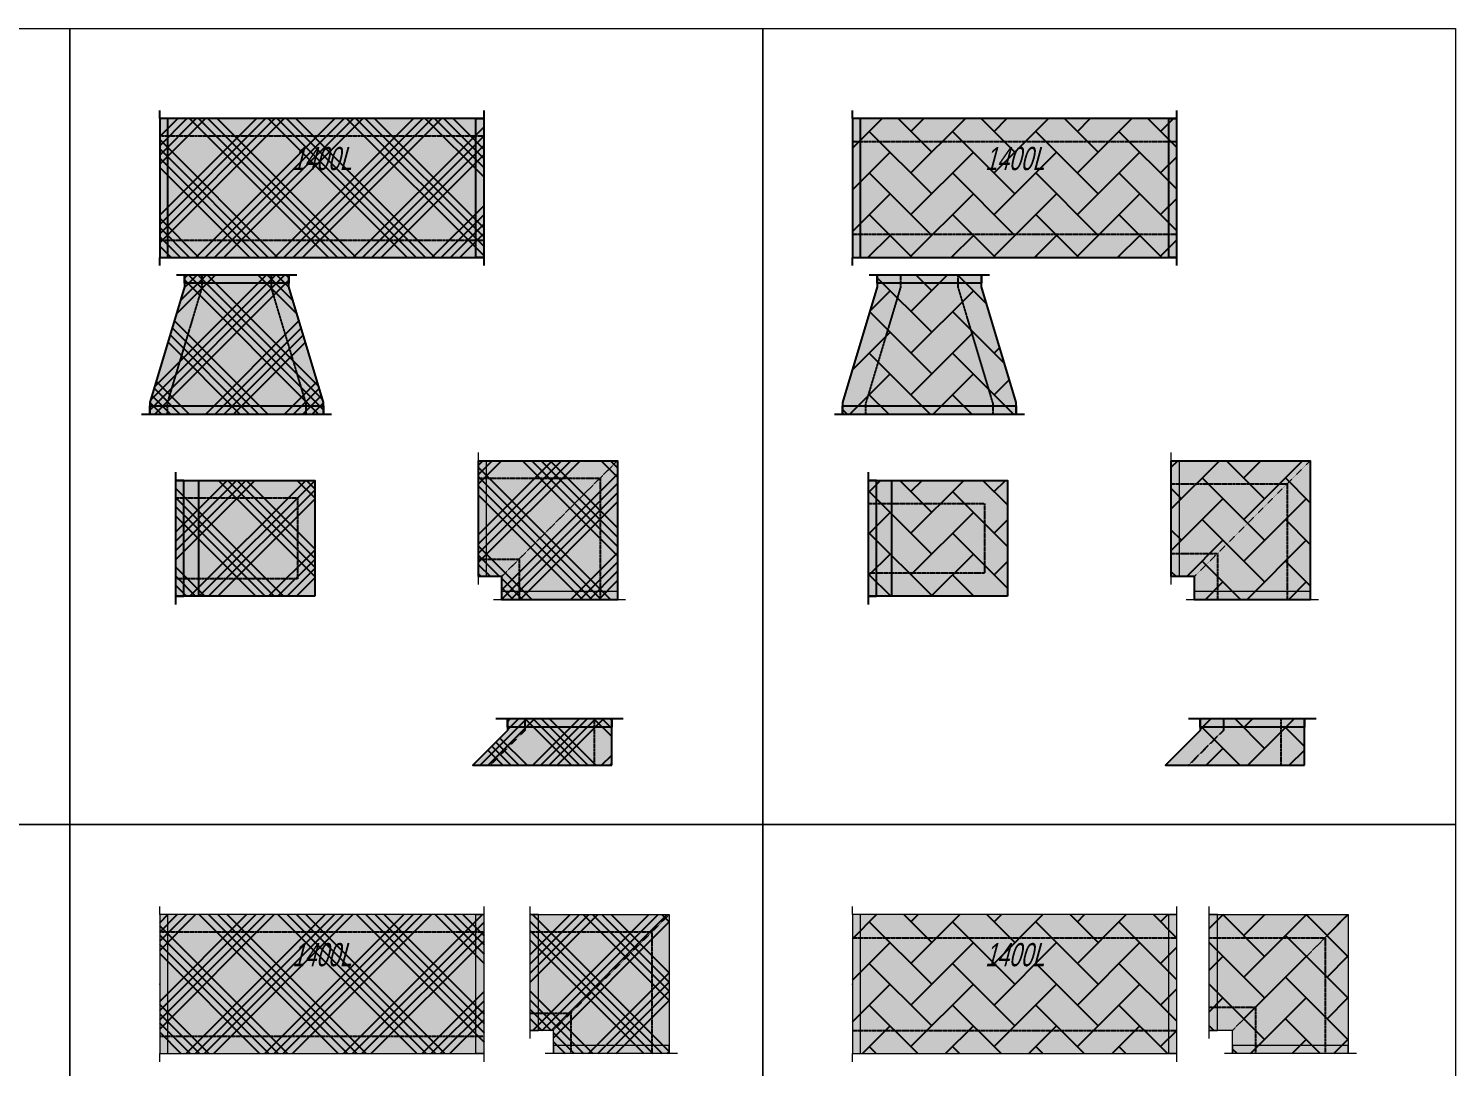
# Model space of a CAD drawing. Header units: millimetres. Extents: x 127492 to 142443, y 116686 to 152629.
# Drawn here: x 136284 to 142443, y 148148 to 152629 of the extents above; entities that cross this region are included whole.
import ezdxf

# ---------------------------------------------------------------- set-up
doc = ezdxf.new("R2010")
doc.units = ezdxf.units.MM
doc.linetypes.add('Ins', pattern=[1, 0.5, -0.5])
doc.layers.get('0').update_dxf_attribs({"lineweight": 0})
doc.layers.get('Defpoints').update_dxf_attribs({"lineweight": 0})
for name, color, linetype, lineweight in [('Hvacduct-Flange', 8, 'Continuous', 0), ('Hvacduct-ra', 210, 'Continuous', 18), ('Hvacduct-ra-Shading', 223, 'Continuous', 0), ('Hvacduct-sa', 160, 'Continuous', 25), ('Hvacduct-sa-Shading', 163, 'Continuous', 18), ('Hvacduct-Text', 7, 'Continuous', 0), ('Hvacduct-TurningVanes', 1, 'Continuous', 0)]:
    doc.layers.add(name, color=color, linetype=linetype, lineweight=lineweight)
doc.layers.add('Hvacduct-Length', color=7, linetype='Continuous', lineweight=0, plot=False)
doc.layers.add('Hvacins', color=118, linetype='Ins')
doc.layers.add('HvacInsulation IN', color=118, linetype='Ins')
doc.styles.add('HVACS', font='ARIALN.TTF', dxfattribs={"width": 0.8})
doc.styles.add('HVACSI', font='ARIALN.TTF', dxfattribs={"width": 0.8, "oblique": 15})
doc.dimstyles.new('Check', dxfattribs={"dimtxt": 100, "dimasz": 1, "dimexe": 2, "dimexo": 0.63, "dimgap": 0.63, "dimtad": 1, "dimdec": 0, "dimrnd": 5, "dimzin": 0, "dimdsep": 46, "dimtxsty": 'HVACSI', "dimblk": 'DOT', "dimcen": 0, "dimse1": 1, "dimse2": 1, "dimsd1": 1, "dimsd2": 1, "dimclrd": 1, "dimclre": 1, "dimclrt": 256, "dimadec": 0, "dimazin": 0, "dimtfac": 1, "dimtdec": 0, "dimtofl": 0, "dimtmove": 0, "dimatfit": 3, "dimfxl": 1, "dimtolj": 1, "dimtzin": 0, "dimarcsym": 0})
pattern_1 = [(45, (0, -300), (-169.7056274847714, 169.7056274847714), []), (45, (40, -300), (-169.7056274847714, 169.7056274847714), []), (45, (80, -300), (-169.7056274847714, 169.7056274847714), []), (45, (120, -300), (-169.7056274847714, 169.7056274847714), []), (135, (0, -300), (-169.7056274847714, -169.7056274847714), []), (135, (40, -300), (-169.7056274847714, -169.7056274847714), []), (135, (80, -300), (-169.7056274847714, -169.7056274847714), []), (135, (120, -300), (-169.7056274847714, -169.7056274847714), [])]
pattern_2 = [(45, (0, 0), (-169.7056274847714, 169.7056274847714), []), (45, (40, 0), (-169.7056274847714, 169.7056274847714), []), (45, (80, 0), (-169.7056274847714, 169.7056274847714), []), (45, (120, 0), (-169.7056274847714, 169.7056274847714), []), (135, (0, 0), (-169.7056274847714, -169.7056274847714), []), (135, (40, 0), (-169.7056274847714, -169.7056274847714), []), (135, (80, 0), (-169.7056274847714, -169.7056274847714), []), (135, (120, 0), (-169.7056274847714, -169.7056274847714), [])]
pattern_3 = [(45, (0, -300), (0, 179.6051224213831), [381, -127]), (134.9999999999999, (89.80256121069154, -210.1974387893085), (-7.105427357601002e-14, -179.6051224213831), [381, -127])]
pattern_4 = [(45, (0, 0), (0, 179.6051224213831), [381, -127]), (134.9999999999999, (89.80256121069154, 89.80256121069154), (-7.105427357601002e-14, -179.6051224213831), [381, -127])]

# ---------------------------------------------------------------- blocks, each defined once
blk = doc.blocks.new('*D440')
at = {"layer": 'Defpoints', "color": 0, "transparency": 16777216}
for p in [(1400.000000000029, -225.3143068021764), (2.91038304567337e-11, -300), (1400.000000000029, -299.9999999998642)]:
    blk.add_point(p, dxfattribs=at)
at = {"layer": 'Hvacduct-Length', "transparency": 16777216, "insert": (700.0000000000291, -173.6270080300072), "char_height": 100, "attachment_point": 5, "style": 'HVACSI'}
blk.add_mtext('\\A1;1400L', dxfattribs=at)
blk = doc.blocks.new('_Dot')
at = {"color": 0, "linetype": 'ByBlock', "lineweight": -2}
blk.add_line((-0.5, 0), (-1, 0), dxfattribs=at)
at = {"color": 0, "linetype": 'ByBlock', "const_width": 0.5}
blk.add_lwpolyline([(-0.25, 0, 1), (0.25, 0, 1)], format="xyb", close=True, dxfattribs=at)
blk = doc.blocks.new('*U441')
at = {"layer": 'Hvacduct-sa-Shading'}
h = blk.add_hatch(color=256, dxfattribs=at)
h.dxf.hatch_style = 1
h.paths.add_polyline_path([(375, 1.164153218269348e-10), (375, 50.00000000011642), (224.9999998205167, 550.0000000000291), (225, 600.0000000000291), (-225, 599.9999999998836), (-225.0000001794833, 549.9999999998836), (-375, 49.99999999988358), (-375, -1.164153218269348e-10)])
at = {"layer": 'HvacInsulation IN'}
h = blk.add_hatch(dxfattribs=at)
h.set_pattern_fill('INS75I', color=256, scale=40, style=0, pattern_type=2)
h.set_pattern_definition(pattern_2)
h.paths.add_polyline_path([(375, 1.164153218269348e-10), (375, 50.00000000011642), (224.9999998205167, 550.0000000000291), (225, 600.0000000000291), (-225, 599.9999999998836), (-225.0000001794833, 549.9999999998836), (-375, 49.99999999988358), (-375, -1.164153218269348e-10)])
at = {"color": 0, "linetype": 'Continuous', "flags": 128}
blk.add_lwpolyline([(375, 1.164153218269348e-10), (375, 50.00000000011642), (224.9999998205167, 550.0000000000291), (225, 600.0000000000291), (-225, 599.9999999998836), (-225.0000001794833, 549.9999999998836), (-375, 49.99999999988358), (-375, -1.164153218269348e-10)], close=True, dxfattribs=at)
at = {"color": 8, "linetype": 'Continuous', "flags": 128}
for points in [[(260, 600.0000012564124), (225, 600.0000012564124), (225.0000000000146, 565.0000012564124), (-224.9999999999854, 564.9999999998836), (-225, 599.9999999998836), (-260, 599.9999999998836)], [(-410, -1.164153218269348e-10), (-375, -1.164153218269348e-10), (-375, 34.99999999988358), (375, 35.00000125641236), (375.0000000000146, 1.256412360817194e-06), (410.0000000000146, 1.256412360817194e-06)]]:
    blk.add_lwpolyline(points, dxfattribs=at)
at = {"layer": 'Hvacins', "flags": 128}
for points in [[(-150, 599.9999998204003), (-150.0000001926546, 546.3307790525965), (-300, 46.33077909650086), (-300, -1.164153218269348e-10)], [(300, 1.319335751759354e-10), (300, 46.33077908832279), (149.9999998073454, 546.3307791321397), (150, 600.0000001795286)]]:
    blk.add_lwpolyline(points, dxfattribs=at)
blk = doc.blocks.new('*D447')
at = {"layer": 'Defpoints', "color": 0, "transparency": 16777216}
for p in [(1400.000000000029, -225.3143068021764), (2.91038304567337e-11, -300), (1400.000000000029, -299.9999999998642)]:
    blk.add_point(p, dxfattribs=at)
at = {"layer": 'Hvacduct-Length', "transparency": 16777216, "insert": (700.0000000000291, -173.6270080300072), "char_height": 100, "attachment_point": 5, "style": 'HVACSI'}
blk.add_mtext('\\A1;1400L', dxfattribs=at)
blk = doc.blocks.new('*U448')
at = {"layer": 'Hvacduct-sa-Shading'}
h = blk.add_hatch(color=256, dxfattribs=at)
h.dxf.hatch_style = 1
h.paths.add_polyline_path([(375, 1.164153218269348e-10), (375, 50.00000000011642), (224.9999998205167, 550.0000000000291), (225, 600.0000000000291), (-225, 599.9999999998836), (-225.0000001794833, 549.9999999998836), (-375, 49.99999999988358), (-375, -1.164153218269348e-10)])
at = {"layer": 'HvacInsulation IN'}
h = blk.add_hatch(dxfattribs=at)
h.set_pattern_fill('INS100I', color=256, angle=45, style=0, pattern_type=2)
h.set_pattern_definition(pattern_4)
h.paths.add_polyline_path([(375, 1.164153218269348e-10), (375, 50.00000000011642), (224.9999998205167, 550.0000000000291), (225, 600.0000000000291), (-225, 599.9999999998836), (-225.0000001794833, 549.9999999998836), (-375, 49.99999999988358), (-375, -1.164153218269348e-10)])
at = {"color": 0, "linetype": 'Continuous', "flags": 128}
blk.add_lwpolyline([(375, 1.164153218269348e-10), (375, 50.00000000011642), (224.9999998205167, 550.0000000000291), (225, 600.0000000000291), (-225, 599.9999999998836), (-225.0000001794833, 549.9999999998836), (-375, 49.99999999988358), (-375, -1.164153218269348e-10)], close=True, dxfattribs=at)
at = {"color": 8, "linetype": 'Continuous', "flags": 128}
for points in [[(260, 600.0000012564124), (225, 600.0000012564124), (225.0000000000146, 565.0000012564124), (-224.9999999999854, 564.9999999998836), (-225, 599.9999999998836), (-260, 599.9999999998836)], [(-410, -1.164153218269348e-10), (-375, -1.164153218269348e-10), (-375, 34.99999999988358), (375, 35.00000125641236), (375.0000000000146, 1.256412360817194e-06), (410.0000000000146, 1.256412360817194e-06)]]:
    blk.add_lwpolyline(points, dxfattribs=at)
at = {"layer": 'Hvacins', "flags": 128}
for points in [[(-125, 599.9999998204003), (-125.0000001926546, 546.3307790525965), (-275, 46.33077909650086), (-275, -1.164153218269348e-10)], [(275, 1.319335751759354e-10), (275, 46.33077908832279), (124.9999998073454, 546.3307791321397), (125, 600.0000001795286)]]:
    blk.add_lwpolyline(points, dxfattribs=at)
blk = doc.blocks.new('*U449')
at = {"layer": 'Hvacduct-sa-Shading'}
h = blk.add_hatch(color=256, dxfattribs=at)
h.dxf.hatch_style = 1
h.paths.add_polyline_path([(600.0000001175213, 0), (6.462348535570529e-27, 0), (-5.82076609134674e-11, 500), (599.9999999999418, 500)])
at = {"layer": 'HvacInsulation IN'}
h = blk.add_hatch(dxfattribs=at)
h.set_pattern_fill('INS100I', color=256, angle=45, style=0, pattern_type=2)
h.set_pattern_definition([(45, (0, 300), (0, 179.6051224213831), [381, -127]), (134.9999999999999, (89.80256121069154, 389.8025612106915), (-7.105427357601002e-14, -179.6051224213831), [381, -127])])
h.paths.add_polyline_path([(600.0000001175213, 0), (6.462348535570529e-27, 0), (-5.82076609134674e-11, 500), (599.9999999999418, 500)])
at = {"color": 0}
blk.add_line((100, 0), (100, 500), dxfattribs=at)
at = {"color": 8, "linetype": 'Continuous', "flags": 128}
blk.add_lwpolyline([(2.910383045673371e-11, -35), (6.462348535570529e-27, 0), (35, 0), (34.99999999994179, 500), (-5.82076609134674e-11, 500), (-5.82076609134674e-11, 535)], dxfattribs=at)
at = {"color": 0, "linetype": 'Continuous', "flags": 128}
blk.add_lwpolyline([(600.0000001175213, 0), (6.462348535570529e-27, 0), (-5.82076609134674e-11, 500), (599.9999999999418, 500)], close=True, dxfattribs=at)
at = {"layer": 'Hvacins', "flags": 128}
blk.add_lwpolyline([(-5.527667212845699e-11, 399.999999999997), (500.0000000058208, 400), (500.0000001116423, 100), (-2.934541498689207e-12, 99.99999999999707)], dxfattribs=at)
blk = doc.blocks.new('*U442')
at = {"layer": 'Hvacduct-sa-Shading'}
h = blk.add_hatch(color=256, dxfattribs=at)
h.dxf.hatch_style = 1
h.paths.add_polyline_path([(600.0000001175213, 0), (6.462348535570529e-27, 0), (-5.82076609134674e-11, 500), (599.9999999999418, 500)])
at = {"layer": 'HvacInsulation IN'}
h = blk.add_hatch(dxfattribs=at)
h.set_pattern_fill('INS75I', color=256, scale=40, style=0, pattern_type=2)
h.set_pattern_definition([(45, (0, 300), (-169.7056274847714, 169.7056274847714), []), (45, (40, 300), (-169.7056274847714, 169.7056274847714), []), (45, (80, 300), (-169.7056274847714, 169.7056274847714), []), (45, (120, 300), (-169.7056274847714, 169.7056274847714), []), (135, (0, 300), (-169.7056274847714, -169.7056274847714), []), (135, (40, 300), (-169.7056274847714, -169.7056274847714), []), (135, (80, 300), (-169.7056274847714, -169.7056274847714), []), (135, (120, 300), (-169.7056274847714, -169.7056274847714), [])])
h.paths.add_polyline_path([(600.0000001175213, 0), (6.462348535570529e-27, 0), (-5.82076609134674e-11, 500), (599.9999999999418, 500)])
at = {"color": 0}
blk.add_line((100, 0), (100, 500), dxfattribs=at)
at = {"color": 8, "linetype": 'Continuous', "flags": 128}
blk.add_lwpolyline([(2.910383045673371e-11, -35), (6.462348535570529e-27, 0), (35, 0), (34.99999999994179, 500), (-5.82076609134674e-11, 500), (-5.82076609134674e-11, 535)], dxfattribs=at)
at = {"color": 0, "linetype": 'Continuous', "flags": 128}
blk.add_lwpolyline([(600.0000001175213, 0), (6.462348535570529e-27, 0), (-5.82076609134674e-11, 500), (599.9999999999418, 500)], close=True, dxfattribs=at)
at = {"layer": 'Hvacins', "flags": 128}
blk.add_lwpolyline([(-5.527667212845699e-11, 424.999999999997), (525.0000000058208, 425), (525.0000001116423, 75), (-2.934541498689207e-12, 74.99999999999707)], dxfattribs=at)
blk = doc.blocks.new('*U443')
at = {"layer": 'Hvacduct-sa-Shading', "linetype": 'Continuous'}
blk.add_hatch(color=163, dxfattribs=at).paths.add_polyline_path([(-100.0000001410954, 600), (499.9999998589046, 600), (500, 5.820726315420778e-11), (2.646977960169689e-23, -3.977592596280116e-16), (-1.410371623933315e-07, 100), (-100.0000001410372, 100)])
at = {"layer": 'HvacInsulation IN'}
h = blk.add_hatch(dxfattribs=at)
h.set_pattern_fill('INS75I', color=256, scale=40, style=0, pattern_type=2)
h.set_pattern_definition(pattern_2)
h.paths.add_polyline_path([(-100.0000001410954, 600), (499.9999998589046, 600), (500, 5.820726315420778e-11), (2.646977960169689e-23, -3.977592596280116e-16), (-1.410371623933315e-07, 100), (-100.0000001410372, 100)])
at = {"layer": 'Hvacduct-Flange', "linetype": 'Continuous', "flags": 128}
for points in [[(-100.0000001410081, 65), (-100.0000001410372, 100), (-65.00000014103716, 100), (-65.00000014109537, 600), (-100.0000001410954, 600), (-100.0000001410954, 635)], [(535, 9.877840017239493e-08), (500, 5.820726315420778e-11), (499.9999999012798, 35.00000000005821), (-9.87201929092407e-08, 35), (2.646977960169689e-23, -3.977592596280116e-16), (-35, -9.872019330699998e-08)]]:
    blk.add_lwpolyline(points, dxfattribs=at)
at = {"layer": 'Hvacduct-sa', "color": 160, "linetype": 'Continuous', "flags": 128}
blk.add_lwpolyline([(-100.0000001410954, 600), (499.9999998589046, 600), (500, 5.820726315420778e-11), (2.646977960169689e-23, -3.977592596280116e-16), (-1.410371623933315e-07, 100), (-100.0000001410372, 100)], close=True, dxfattribs=at)
at = {"layer": 'Hvacduct-TurningVanes', "linetype": 'Ins', "flags": 128}
blk.add_lwpolyline([(-1.410080585628748e-07, 100), (499.9999998589046, 600)], dxfattribs=at)
at = {"layer": 'Hvacins', "linetype": 'Ins', "flags": 128}
for points in [[(-100.0000001410372, 525), (424.9999998589628, 525), (424.9999998590065, 2.910343269747407e-11)], [(-100.0000001410372, 175), (74.99999985897739, 175), (74.9999998590065, -3.977592596280116e-16)]]:
    blk.add_lwpolyline(points, dxfattribs=at)
blk = doc.blocks.new('*U450')
at = {"layer": 'Hvacduct-sa-Shading', "linetype": 'Continuous'}
blk.add_hatch(color=163, dxfattribs=at).paths.add_polyline_path([(-100.0000001410954, 600), (499.9999998589046, 600), (500, 5.820766091346741e-11), (0, 0), (-1.410371623933315e-07, 100), (-100.0000001410372, 100)])
at = {"layer": 'HvacInsulation IN'}
h = blk.add_hatch(dxfattribs=at)
h.set_pattern_fill('INS100I', color=256, angle=45, style=0, pattern_type=2)
h.set_pattern_definition([(45, (0, 0), (0, 179.6051224213831), [381, -127]), (134.9999999999999, (89.80256121069152, 89.80256121069152), (-7.105427357601002e-14, -179.6051224213831), [381, -127])])
h.paths.add_polyline_path([(-100.0000001410954, 600), (499.9999998589046, 600), (500, 5.820766091346741e-11), (0, 0), (-1.410371623933315e-07, 100), (-100.0000001410372, 100)])
at = {"layer": 'Hvacduct-Flange', "linetype": 'Continuous', "flags": 128}
for points in [[(-100.0000001410081, 65), (-100.0000001410372, 100), (-65.00000014103716, 100), (-65.00000014109537, 600), (-100.0000001410954, 600), (-100.0000001410954, 635)], [(535, 9.877840057015419e-08), (500, 5.820766091346741e-11), (499.9999999012798, 35.00000000005821), (-9.872019290924072e-08, 35), (0, 0), (-35, -9.872019290924072e-08)]]:
    blk.add_lwpolyline(points, dxfattribs=at)
at = {"layer": 'Hvacduct-sa', "color": 160, "linetype": 'Continuous', "flags": 128}
blk.add_lwpolyline([(-100.0000001410954, 600), (499.9999998589046, 600), (500, 5.820766091346741e-11), (0, 0), (-1.410371623933315e-07, 100), (-100.0000001410372, 100)], close=True, dxfattribs=at)
at = {"layer": 'Hvacduct-TurningVanes', "linetype": 'Ins', "flags": 128}
blk.add_lwpolyline([(-1.410080585628748e-07, 100), (499.9999998589046, 600)], dxfattribs=at)
at = {"layer": 'Hvacins', "linetype": 'Ins', "flags": 128}
for points in [[(-100.0000001410372, 500), (399.9999998589628, 500), (399.9999998590065, 2.91038304567337e-11)], [(-100.0000001410372, 200), (99.99999985897739, 200), (99.9999998590065, 0)]]:
    blk.add_lwpolyline(points, dxfattribs=at)
blk = doc.blocks.new('*U405')
at = {"layer": 'Hvacduct-ra-Shading', "linetype": 'Continuous'}
blk.add_hatch(color=256, dxfattribs=at).paths.add_polyline_path([(-100.0000001410954, 600), (499.9999998589046, 600), (500, 5.820726315420778e-11), (2.646977960169689e-23, -3.977592596280116e-16), (-1.410371623933315e-07, 100), (-100.0000001410372, 100)])
at = {"layer": 'HvacInsulation IN'}
h = blk.add_hatch(dxfattribs=at)
h.set_pattern_fill('INS75I', color=256, scale=40, style=0, pattern_type=2)
h.set_pattern_definition(pattern_2)
h.paths.add_polyline_path([(-100.0000001410954, 600), (499.9999998589046, 600), (500, 5.820726315420778e-11), (2.646977960169689e-23, -3.977592596280116e-16), (-1.410371623933315e-07, 100), (-100.0000001410372, 100)])
at = {"layer": 'Hvacduct-Flange', "linetype": 'Continuous', "flags": 128}
for points in [[(-100.0000001410081, 65), (-100.0000001410372, 100), (-65.00000014103716, 100), (-65.00000014109537, 600), (-100.0000001410954, 600), (-100.0000001410954, 635)], [(535, 9.877840017239493e-08), (500, 5.820726315420778e-11), (499.9999999012798, 35.00000000005821), (-9.87201929092407e-08, 35), (2.646977960169689e-23, -3.977592596280116e-16), (-35, -9.872019330699998e-08)]]:
    blk.add_lwpolyline(points, dxfattribs=at)
at = {"layer": 'Hvacduct-ra', "linetype": 'Continuous', "flags": 128}
blk.add_lwpolyline([(-100.0000001410954, 600), (499.9999998589046, 600), (500, 5.820726315420778e-11), (2.646977960169689e-23, -3.977592596280116e-16), (-1.410371623933315e-07, 100), (-100.0000001410372, 100)], close=True, dxfattribs=at)
at = {"layer": 'Hvacduct-TurningVanes', "linetype": 'Ins', "flags": 128}
blk.add_lwpolyline([(-1.410080585628748e-07, 100), (499.9999998589046, 600)], dxfattribs=at)
at = {"layer": 'Hvacins', "linetype": 'Ins', "flags": 128}
for points in [[(-100.0000001410372, 525), (424.9999998589628, 525), (424.9999998590065, 2.910343269747407e-11)], [(-100.0000001410372, 175), (74.99999985897739, 175), (74.9999998590065, -3.977592596280116e-16)]]:
    blk.add_lwpolyline(points, dxfattribs=at)
blk = doc.blocks.new('*U404')
at = {"layer": 'Hvacduct-ra-Shading', "linetype": 'Continuous'}
blk.add_hatch(color=256, dxfattribs=at).paths.add_polyline_path([(-100.0000001410954, 600), (499.9999998589046, 600), (500, 5.820726315420778e-11), (2.646977960169689e-23, -3.977592596280116e-16), (-1.410371623933315e-07, 100), (-100.0000001410372, 100)])
at = {"layer": 'HvacInsulation IN'}
h = blk.add_hatch(dxfattribs=at)
h.set_pattern_fill('INS100I', color=256, angle=45, style=0, pattern_type=2)
h.set_pattern_definition(pattern_4)
h.paths.add_polyline_path([(-100.0000001410954, 600), (499.9999998589046, 600), (500, 5.820726315420778e-11), (2.646977960169689e-23, -3.977592596280116e-16), (-1.410371623933315e-07, 100), (-100.0000001410372, 100)])
at = {"layer": 'Hvacduct-Flange', "linetype": 'Continuous', "flags": 128}
for points in [[(-100.0000001410081, 65), (-100.0000001410372, 100), (-65.00000014103716, 100), (-65.00000014109537, 600), (-100.0000001410954, 600), (-100.0000001410954, 635)], [(535, 9.877840017239493e-08), (500, 5.820726315420778e-11), (499.9999999012798, 35.00000000005821), (-9.87201929092407e-08, 35), (2.646977960169689e-23, -3.977592596280116e-16), (-35, -9.872019330699998e-08)]]:
    blk.add_lwpolyline(points, dxfattribs=at)
at = {"layer": 'Hvacduct-ra', "linetype": 'Continuous', "flags": 128}
blk.add_lwpolyline([(-100.0000001410954, 600), (499.9999998589046, 600), (500, 5.820726315420778e-11), (2.646977960169689e-23, -3.977592596280116e-16), (-1.410371623933315e-07, 100), (-100.0000001410372, 100)], close=True, dxfattribs=at)
at = {"layer": 'Hvacduct-TurningVanes', "linetype": 'Ins', "flags": 128}
blk.add_lwpolyline([(-1.410080585628748e-07, 100), (499.9999998589046, 600)], dxfattribs=at)
at = {"layer": 'Hvacins', "linetype": 'Ins', "flags": 128}
for points in [[(-100.0000001410372, 500), (399.9999998589628, 500), (399.9999998590065, 2.910343269747407e-11)], [(-100.0000001410372, 200), (99.99999985897739, 200), (99.9999998590065, -3.977592596280116e-16)]]:
    blk.add_lwpolyline(points, dxfattribs=at)
blk = doc.blocks.new('*U444')
at = {"layer": 'Hvacduct-sa-Shading'}
h = blk.add_hatch(color=256, dxfattribs=at)
h.dxf.hatch_style = 2
h.paths.add_polyline_path([(450.0000000000291, -199.9999999999127), (450.0000000000291, -49.99999999991269), (450, 8.731149137020111e-11), (0, 0), (2.91038304567337e-11, -50), (-149.9999999999709, -200.0000000000291)])
at = {"layer": 'HvacInsulation IN'}
h = blk.add_hatch(dxfattribs=at)
h.set_pattern_fill('INS75I', color=256, scale=35, style=0, pattern_type=2)
h.set_pattern_definition([(45, (0, 0), (-148.492424049175, 148.492424049175), []), (45, (35, 0), (-148.492424049175, 148.492424049175), []), (45, (70, 0), (-148.492424049175, 148.492424049175), []), (45, (105, 0), (-148.492424049175, 148.492424049175), []), (135, (0, 0), (-148.492424049175, -148.492424049175), []), (135, (35, 0), (-148.492424049175, -148.492424049175), []), (135, (70, 0), (-148.492424049175, -148.492424049175), []), (135, (105, 0), (-148.492424049175, -148.492424049175), [])])
h.paths.add_polyline_path([(450.0000000000291, -199.9999999999127), (450.0000000000291, -49.99999999991269), (450, 8.731149137020111e-11), (0, 0), (2.91038304567337e-11, -50), (-149.9999999999709, -200.0000000000291)])
at = {"color": 0, "linetype": 'Continuous', "flags": 128}
blk.add_lwpolyline([(450.0000000000291, -199.9999999999127), (450.0000000000291, -49.99999999991269), (450, 8.731149137020111e-11), (0, 0), (2.91038304567337e-11, -50), (-149.9999999999709, -200.0000000000291)], close=True, dxfattribs=at)
at = {"color": 8, "linetype": 'Continuous', "flags": 128}
blk.add_lwpolyline([(500, 8.731149137020111e-11), (450, 8.731149137020111e-11), (450, -34.99999999991269), (0, -35), (0, 0), (-50, -1.455191522836685e-11)], dxfattribs=at)
at = {"layer": 'Hvacins', "linetype": 'Ins', "flags": 128}
for points in [[(75, 4.860112312599085e-12), (75.0000000000291, -50), (-74.9999999999612, -200.0000000000194)], [(375.0000000000339, -199.9999999999175), (375.0000000000291, -49.99999999991269), (375, 8.245137905760203e-11)]]:
    blk.add_lwpolyline(points, dxfattribs=at)
blk = doc.blocks.new('*U451')
at = {"layer": 'Hvacduct-sa-Shading'}
h = blk.add_hatch(color=256, dxfattribs=at)
h.dxf.hatch_style = 2
h.paths.add_polyline_path([(450.0000000000291, -199.9999999999127), (450.0000000000291, -49.99999999991269), (450, 8.731149137020111e-11), (0, 0), (2.91038304567337e-11, -50), (-149.9999999999709, -200.0000000000291)])
at = {"layer": 'HvacInsulation IN'}
h = blk.add_hatch(dxfattribs=at)
h.set_pattern_fill('INS100I', color=256, angle=45, style=0, pattern_type=2)
h.set_pattern_definition(pattern_4)
h.paths.add_polyline_path([(450.0000000000291, -199.9999999999127), (450.0000000000291, -49.99999999991269), (450, 8.731149137020111e-11), (0, 0), (2.91038304567337e-11, -50), (-149.9999999999709, -200.0000000000291)])
at = {"color": 0, "linetype": 'Continuous', "flags": 128}
blk.add_lwpolyline([(450.0000000000291, -199.9999999999127), (450.0000000000291, -49.99999999991269), (450, 8.731149137020111e-11), (0, 0), (2.91038304567337e-11, -50), (-149.9999999999709, -200.0000000000291)], close=True, dxfattribs=at)
at = {"color": 8, "linetype": 'Continuous', "flags": 128}
blk.add_lwpolyline([(500, 8.731149137020111e-11), (450, 8.731149137020111e-11), (450, -34.99999999991269), (0, -35), (0, 0), (-50, -1.455191522836685e-11)], dxfattribs=at)
at = {"layer": 'Hvacins', "linetype": 'Ins', "flags": 128}
for points in [[(100, 4.860112312599085e-12), (100.0000000000291, -50), (-49.9999999999612, -200.0000000000194)], [(350.0000000000339, -199.9999999999175), (350.0000000000291, -49.99999999991269), (350, 8.245137905760203e-11)]]:
    blk.add_lwpolyline(points, dxfattribs=at)
blk = doc.blocks.new('*D408')
at = {"layer": 'Defpoints', "color": 0, "transparency": 16777216}
for p in [(1400.000000000029, -225.3143068021764), (2.91038304567337e-11, -300), (1400.000000000029, -299.9999999998642)]:
    blk.add_point(p, dxfattribs=at)
at = {"layer": 'Hvacduct-Length', "transparency": 16777216, "insert": (700.0000000000291, -173.6270080300072), "char_height": 100, "attachment_point": 5, "style": 'HVACSI'}
blk.add_mtext('\\A1;1400L', dxfattribs=at)
blk = doc.blocks.new('*D403')
at = {"layer": 'Defpoints', "color": 0, "transparency": 16777216}
for p in [(1400.000000000029, -225.3143068021764), (2.91038304567337e-11, -300), (1400.000000000029, -299.9999999998642)]:
    blk.add_point(p, dxfattribs=at)
at = {"layer": 'Hvacduct-Length', "transparency": 16777216, "insert": (700.0000000000291, -173.6270080300072), "char_height": 100, "attachment_point": 5, "style": 'HVACSI'}
blk.add_mtext('\\A1;1400L', dxfattribs=at)
blk = doc.blocks.new('*U439')
at = {"layer": 'Hvacduct-sa-Shading'}
h = blk.add_hatch(color=256, dxfattribs=at)
h.dxf.hatch_style = 2
h.paths.add_polyline_path([(5.820766091346741e-11, -600), (1400.000000000058, -600), (1400, 0), (0, 0)])
at = {"layer": 'HvacInsulation IN'}
h = blk.add_hatch(dxfattribs=at)
h.set_pattern_fill('INS75I', color=256, scale=40, style=0, pattern_type=2)
h.set_pattern_definition(pattern_1)
h.paths.add_polyline_path([(5.820766091346741e-11, -600), (1400.000000000058, -600), (1400, 0), (0, 0)])
at = {"color": 8, "linetype": 'Continuous', "flags": 128}
for points in [[(1.164153218269348e-10, -635), (1.164153218269348e-10, -600), (35.00000000011642, -600), (35, 0), (0, 0), (0, 35)], [(1400.000000000116, -635), (1400.000000000058, -600), (1365.000000000058, -600), (1365, 0), (1400, 0), (1400, 35)]]:
    blk.add_lwpolyline(points, dxfattribs=at)
at = {"color": 0, "linetype": 'Continuous', "flags": 128}
blk.add_lwpolyline([(5.820766091346741e-11, -600), (1400.000000000058, -600), (1400, 0), (0, 0)], close=True, dxfattribs=at)
at = {"layer": 'Hvacduct-Flange', "color": 160, "linetype": 'Continuous'}
blk.add_point((0, -300), dxfattribs=at)
at = {"layer": 'Hvacduct-Flange', "color": 163, "linetype": 'Continuous'}
blk.add_point((0, -300), dxfattribs=at)
at = {"layer": 'Hvacins'}
for p, q in [((0, -75.00000000000341), (1400, -75.00000000000341)), ((5.311158511311566e-11, -525.0000000002669), (1400.000000000053, -524.9999999999966))]:
    blk.add_line(p, q, dxfattribs=at)
at = {"layer": 'Hvacduct-Text', "style": 'HVACS', "width": 0.8}
blk.add_attdef('SIZE', (95.51353840483989, -160.2974216784651), '', height=100, dxfattribs=at)
at = {"layer": 'Hvacduct-Text', "style": 'HVACSI', "oblique": 15, "width": 0.8}
blk.add_attdef('LENGTH', (923.7287733052044, -563.4883568082123), '', height=100, dxfattribs=at)
at = {"layer": 'Hvacduct-Length'}
dim = blk.add_linear_dim(base=(1400.000000000029, -225.3143068021764), p1=(2.91038304567337e-11, -300), p2=(1400.000000000029, -299.9999999998642), dimstyle='Check', override={"dimpost": 'L', "dimtmove": 1}, dxfattribs=at)
dim.commit()
dim.dimension.update_dxf_attribs({"geometry": '*D440', "text_midpoint": (700.0000000000291, -173.6270080300072)})
blk = doc.blocks.new('*U446')
at = {"layer": 'Hvacduct-sa-Shading'}
h = blk.add_hatch(color=256, dxfattribs=at)
h.dxf.hatch_style = 2
h.paths.add_polyline_path([(5.820766091346741e-11, -600), (1400.000000000058, -600), (1400, 0), (0, 0)])
at = {"layer": 'HvacInsulation IN'}
h = blk.add_hatch(dxfattribs=at)
h.set_pattern_fill('INS100I', color=256, angle=45, style=0, pattern_type=2)
h.set_pattern_definition(pattern_3)
h.paths.add_polyline_path([(5.820766091346741e-11, -600), (1400.000000000058, -600), (1400, 0), (0, 0)])
at = {"color": 8, "linetype": 'Continuous', "flags": 128}
for points in [[(1.164153218269348e-10, -635), (1.164153218269348e-10, -600), (35.00000000011642, -600), (35, 0), (0, 0), (0, 35)], [(1400.000000000116, -635), (1400.000000000058, -600), (1365.000000000058, -600), (1365, 0), (1400, 0), (1400, 35)]]:
    blk.add_lwpolyline(points, dxfattribs=at)
at = {"color": 0, "linetype": 'Continuous', "flags": 128}
blk.add_lwpolyline([(5.820766091346741e-11, -600), (1400.000000000058, -600), (1400, 0), (0, 0)], close=True, dxfattribs=at)
at = {"layer": 'Hvacduct-Flange', "color": 160, "linetype": 'Continuous'}
blk.add_point((-1.262177448353619e-29, -300), dxfattribs=at)
at = {"layer": 'Hvacduct-Flange', "color": 163, "linetype": 'Continuous'}
blk.add_point((-1.262177448353619e-29, -300), dxfattribs=at)
at = {"layer": 'Hvacins'}
for p, q in [((0, -100.0000000000034), (1400, -100.0000000000034)), ((5.311158511311566e-11, -500.0000000002669), (1400.000000000053, -499.9999999999966))]:
    blk.add_line(p, q, dxfattribs=at)
at = {"layer": 'Hvacduct-Text', "style": 'HVACS', "width": 0.8}
blk.add_attdef('SIZE', (95.51353840483989, -160.2974216784651), '', height=100, dxfattribs=at)
at = {"layer": 'Hvacduct-Text', "style": 'HVACSI', "oblique": 15, "width": 0.8}
blk.add_attdef('LENGTH', (923.7287733052044, -563.4883568082123), '', height=100, dxfattribs=at)
at = {"layer": 'Hvacduct-Length'}
dim = blk.add_linear_dim(base=(1400.000000000029, -225.3143068021764), p1=(2.91038304567337e-11, -300), p2=(1400.000000000029, -299.9999999998642), dimstyle='Check', override={"dimpost": 'L', "dimtmove": 1}, dxfattribs=at)
dim.commit()
dim.dimension.update_dxf_attribs({"geometry": '*D447', "text_midpoint": (700.0000000000291, -173.6270080300072)})
blk = doc.blocks.new('*U407')
at = {"layer": 'Hvacduct-ra-Shading'}
h = blk.add_hatch(color=256, dxfattribs=at)
h.dxf.hatch_style = 2
h.paths.add_polyline_path([(5.820766091346741e-11, -600), (1400.000000000058, -600), (1400, 0), (0, 0)])
at = {"layer": 'HvacInsulation IN'}
h = blk.add_hatch(dxfattribs=at)
h.set_pattern_fill('INS75I', color=256, scale=40, style=0, pattern_type=2)
h.set_pattern_definition(pattern_1)
h.paths.add_polyline_path([(5.820766091346741e-11, -600), (1400.000000000058, -600), (1400, 0), (0, 0)])
at = {"color": 8, "linetype": 'Continuous', "flags": 128}
for points in [[(1.164153218269348e-10, -635), (1.164153218269348e-10, -600), (35.00000000011642, -600), (35, 0), (0, 0), (0, 35)], [(1400.000000000116, -635), (1400.000000000058, -600), (1365.000000000058, -600), (1365, 0), (1400, 0), (1400, 35)]]:
    blk.add_lwpolyline(points, dxfattribs=at)
at = {"color": 0, "linetype": 'Continuous', "flags": 128}
blk.add_lwpolyline([(5.820766091346741e-11, -600), (1400.000000000058, -600), (1400, 0), (0, 0)], close=True, dxfattribs=at)
at = {"layer": 'Hvacduct-Flange', "color": 160, "linetype": 'Continuous'}
blk.add_point((0, -300), dxfattribs=at)
at = {"layer": 'Hvacduct-Flange', "color": 163, "linetype": 'Continuous'}
blk.add_point((0, -300), dxfattribs=at)
at = {"layer": 'Hvacins'}
for p, q in [((0, -75.00000000000341), (1400, -75.00000000000341)), ((5.311158511311566e-11, -525.0000000002669), (1400.000000000053, -524.9999999999966))]:
    blk.add_line(p, q, dxfattribs=at)
at = {"layer": 'Hvacduct-Text', "style": 'HVACS', "width": 0.8}
blk.add_attdef('SIZE', (95.51353840483989, -160.2974216784651), '', height=100, dxfattribs=at)
at = {"layer": 'Hvacduct-Text', "style": 'HVACSI', "oblique": 15, "width": 0.8}
blk.add_attdef('LENGTH', (923.7287733052044, -563.4883568082123), '', height=100, dxfattribs=at)
at = {"layer": 'Hvacduct-Length'}
dim = blk.add_linear_dim(base=(1400.000000000029, -225.3143068021764), p1=(2.91038304567337e-11, -300), p2=(1400.000000000029, -299.9999999998642), dimstyle='Check', override={"dimpost": 'L', "dimtmove": 1}, dxfattribs=at)
dim.commit()
dim.dimension.update_dxf_attribs({"geometry": '*D408', "text_midpoint": (700.0000000000291, -173.6270080300072)})
blk = doc.blocks.new('*U402')
at = {"layer": 'Hvacduct-ra-Shading'}
h = blk.add_hatch(color=256, dxfattribs=at)
h.dxf.hatch_style = 2
h.paths.add_polyline_path([(5.820766091346741e-11, -600), (1400.000000000058, -600), (1400, 0), (0, 0)])
at = {"layer": 'HvacInsulation IN'}
h = blk.add_hatch(dxfattribs=at)
h.set_pattern_fill('INS100I', color=256, angle=45, style=0, pattern_type=2)
h.set_pattern_definition(pattern_3)
h.paths.add_polyline_path([(5.820766091346741e-11, -600), (1400.000000000058, -600), (1400, 0), (0, 0)])
at = {"color": 8, "linetype": 'Continuous', "flags": 128}
for points in [[(1.164153218269348e-10, -635), (1.164153218269348e-10, -600), (35.00000000011642, -600), (35, 0), (0, 0), (0, 35)], [(1400.000000000116, -635), (1400.000000000058, -600), (1365.000000000058, -600), (1365, 0), (1400, 0), (1400, 35)]]:
    blk.add_lwpolyline(points, dxfattribs=at)
at = {"color": 0, "linetype": 'Continuous', "flags": 128}
blk.add_lwpolyline([(5.820766091346741e-11, -600), (1400.000000000058, -600), (1400, 0), (0, 0)], close=True, dxfattribs=at)
at = {"layer": 'Hvacduct-Flange', "color": 160, "linetype": 'Continuous'}
blk.add_point((-1.262177448353619e-29, -300), dxfattribs=at)
at = {"layer": 'Hvacduct-Flange', "color": 163, "linetype": 'Continuous'}
blk.add_point((-1.262177448353619e-29, -300), dxfattribs=at)
at = {"layer": 'Hvacins'}
for p, q in [((0, -100.0000000000034), (1400, -100.0000000000034)), ((5.311158511311566e-11, -500.0000000002669), (1400.000000000053, -499.9999999999966))]:
    blk.add_line(p, q, dxfattribs=at)
at = {"layer": 'Hvacduct-Text', "style": 'HVACS', "width": 0.8}
blk.add_attdef('SIZE', (95.51353840483989, -160.2974216784651), '', height=100, dxfattribs=at)
at = {"layer": 'Hvacduct-Text', "style": 'HVACSI', "oblique": 15, "width": 0.8}
blk.add_attdef('LENGTH', (923.7287733052044, -563.4883568082123), '', height=100, dxfattribs=at)
at = {"layer": 'Hvacduct-Length'}
dim = blk.add_linear_dim(base=(1400.000000000029, -225.3143068021764), p1=(2.91038304567337e-11, -300), p2=(1400.000000000029, -299.9999999998642), dimstyle='Check', override={"dimpost": 'L', "dimtmove": 1}, dxfattribs=at)
dim.commit()
dim.dimension.update_dxf_attribs({"geometry": '*D403', "text_midpoint": (700.0000000000291, -173.6270080300072)})

msp = doc.modelspace()

# ---------------------------------------------------------------- linework, layer by layer
at = {"elevation": 100.5000001410599}
for points in [[(133471.9633704259, 152628.7184309502), (136462.1501103868, 152628.7184309502), (136462.1501103868, 149191.9561619397), (133471.9633704259, 149191.9561619397)], [(136462.1501103868, 152628.7184309502), (139452.3368503478, 152628.7184309502), (139452.3368503478, 149191.9561619397), (136462.1501103868, 149191.9561619397)], [(139452.3368503478, 152628.7184309502), (142442.5235903088, 152628.7184309502), (142442.5235903088, 149191.9561619397), (139452.3368503478, 149191.9561619397)], [(133471.9633704259, 149191.9561619397), (136462.1501103868, 149191.9561619397), (136462.1501103868, 145755.1938929292), (133471.9633704259, 145755.1938929292)], [(136462.1501103868, 149191.9561619397), (139452.3368503478, 149191.9561619397), (139452.3368503478, 145755.1938929292), (136462.1501103868, 145755.1938929292)], [(139452.3368503478, 149191.9561619397), (142442.5235903088, 149191.9561619397), (142442.5235903088, 145755.1938929292), (139452.3368503478, 145755.1938929292)]]:
    msp.add_lwpolyline(points, close=True, dxfattribs=at)

# ---------------------------------------------------------------- block references
at = {"layer": 'Hvacduct-ra', "linetype": 'Continuous'}
for name, p in [('*U407', (136849.568914066, 148803.6132302347, 100.5000001410599)), ('*U405', (138549.0000001411, 148203.6132302347)), ('*U402', (139839.7556540269, 148803.6132302347, 100.5000001410599)), ('*U404', (141479.9999999193, 148203.6132370916))]:
    msp.add_blockref(name, p, dxfattribs=at)
at = {"layer": 'Hvacduct-sa', "linetype": 'Continuous'}
for name, p in [('*U439', (136849.568914066, 152240.3754992452, 100.5000001410599)), ('*U446', (139839.7556540269, 152240.3754992452, 100.5000001410599)), ('*U441', (137181.538584357, 150964.2540505453)), ('*U448', (140171.7253243179, 150964.2540505453)), ('*U442', (136918.849653417, 150177.9395474853)), ('*U449', (139909.0363933779, 150177.9395474853))]:
    msp.add_blockref(name, p, dxfattribs=at)
at = {"layer": 'Hvacduct-sa'}
for name, p in [('*U443', (138325.6918795176, 150163)), ('*U450', (141315.8786194785, 150163)), ('*U444', (138350.6918795176, 149648.4536276416)), ('*U451', (141340.8786194785, 149648.4536276416))]:
    msp.add_blockref(name, p, dxfattribs=at)

doc.saveas('drawing.dxf')
